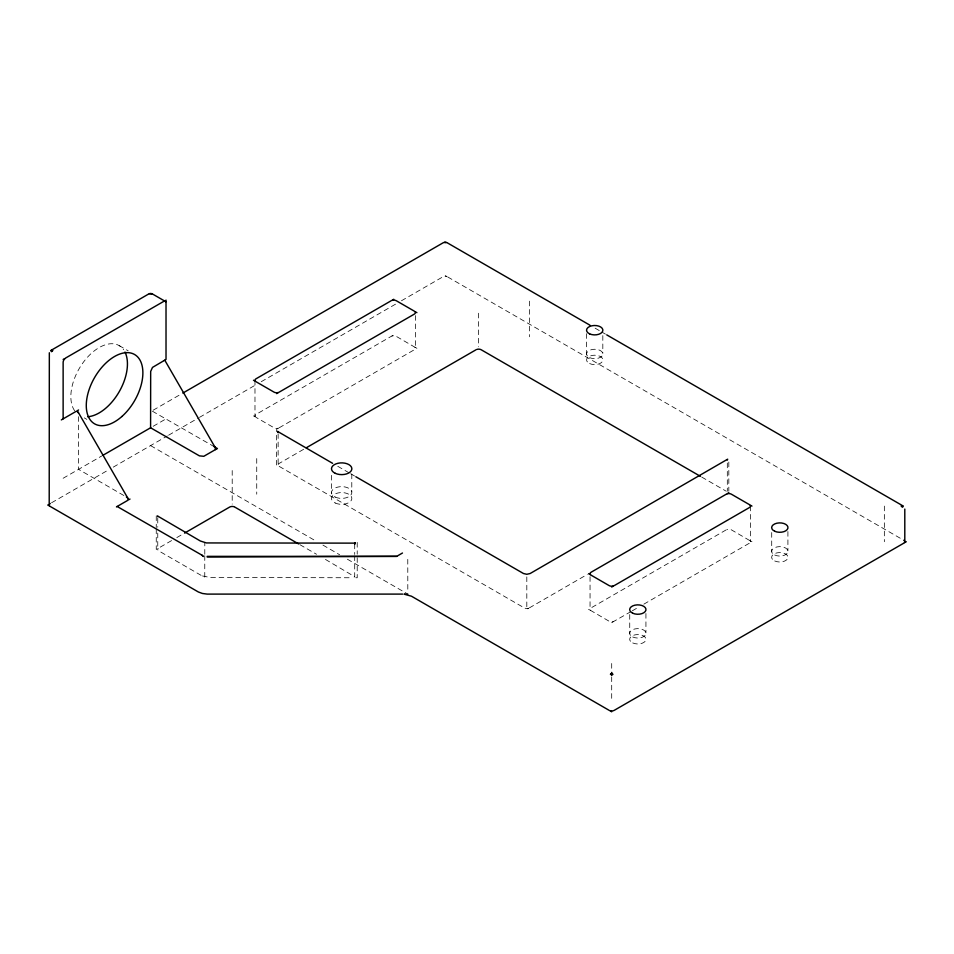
<?xml version="1.0" encoding="UTF-8"?>
<svg xmlns="http://www.w3.org/2000/svg" width="954" height="954" viewBox="0 0 954 954"><rect width="100%" height="100%" fill="white"/><g stroke="black" fill="none" stroke-linecap="round" stroke-linejoin="round"><path stroke-width="0.72" stroke-dasharray="4.77 3.58" d="M204.776 555.681L204.752 577.456L202.224 575.894L209.916 577.456L352.062 577.754M204.788 554.238L204.8 542.623M354.697 555.92L354.697 576.717L353.266 577.695L357.213 577.766L357.213 555.681M156.253 529.005L156.253 549.444L171.696 540.524M253.478 415.896L255.469 416.946A3.637 2.099 0 0 1 256.054 414.406L393.752 334.914M276.624 429.264L278.449 428.107A3.637 2.099 0 0 1 274.048 427.774L256.054 417.375M630.999 611.574L613.517 621.567A3.637 2.099 0 0 1 609.129 621.233L590.538 610.393A3.637 2.099 0 0 1 591.122 607.865L728.82 528.361M611.693 622.712L613.517 621.567M153.165 410.208L181.546 393.823M63.131 478.264L101.72 455.988M153.165 426.295L166.02 418.866M51.564 502.77L108.148 470.095M113.287 467.126L167.308 435.942M168.596 435.203L198.182 418.114M199.469 417.375L256.077 384.689M261.229 381.719L396.304 303.73M401.455 300.76L442.62 276.994A3.637 2.099 0 0 1 447.009 276.66L445.196 275.503M279.2 427.774L414.322 349.76A3.637 2.099 0 0 0 414.907 347.22L396.315 336.392A3.637 2.099 0 0 0 391.927 336.058M303.646 449.298L279.2 463.417A3.637 2.099 0 0 0 278.616 465.957L276.624 464.896L276.624 429.849M176.848 537.555L183.287 533.835M529.387 607.865L587.282 574.439M632.287 610.822L638.715 607.114M643.867 604.144L749.391 543.208A3.637 2.099 0 0 0 749.975 540.679L731.396 529.852A3.637 2.099 0 0 0 726.996 529.518M152.401 411.21L213.827 446.46M414.907 347.22L416.898 348.282M749.975 540.679L751.967 541.729M588.546 609.344L590.538 610.393M595.129 328.176L605.432 334.127M447.76 276.994L902.436 539.499M701.739 477.083L726.244 491.238M337.776 466.303L349.379 473.005M350.667 473.744L354.542 475.986M119.155 345.598L128.158 350.798M279.2 466.387L524.247 607.865A3.637 2.099 0 0 0 528.635 608.199L526.811 609.344L526.811 574.296M150.589 445.601L316.489 541.383M322.929 545.092L339.648 554.751M347.363 559.199L407.811 594.103M84.286 417.876L86.85 419.366M299.926 544.686L316.525 554.274M325.469 559.438L354.697 576.717M123.853 495.508L78.562 469.356L78.562 414.155M201.103 575.345L158.829 550.935A3.637 2.099 0 0 1 158.245 548.395M407.775 559.378L407.811 592.649M884.346 506.085L884.346 541.729M787.909 531.521L787.909 550.828M771.714 532.559L771.714 551.865M750.464 506.085L750.464 541.729M728.82 462.058L728.82 491.262M727.318 463.024L727.318 491.238M645.93 613.505L645.93 632.8M629.735 614.543L629.735 633.838M611.693 663.495L611.693 670.924M611.693 676.863L611.693 699.139M602.821 335.617L602.821 353.445M590.049 576.681L590.049 609.344M586.627 333.685L586.627 354.483M529.387 301.154L529.387 336.786M478.634 313.222L478.634 346.815M415.395 315.607L415.395 348.282M357.213 542.421L357.213 554.202M354.697 544.042L354.697 554.441M351.787 474.043L351.787 491.859M331.539 475.342L331.539 493.158M278.127 433.712L278.127 464.896M256.733 458.564L256.733 494.208M254.98 380.252L254.98 415.896M232.204 470.549L232.204 504.129M157.756 518.26L157.756 527.168M157.756 533.107L157.756 549.444M156.253 515.864L156.253 527.538M74.639 410.733A40.008 23.099 -60 0 1 85.001 360.123A40.008 23.099 -60 0 1 123.65 349.772M632.74 642.936A8.145 4.698 0 0 0 645.882 639.979A8.145 4.698 0 0 0 634.863 634.887A8.145 4.698 0 0 0 632.74 642.936M632.74 636.998A8.145 4.698 0 0 0 645.882 634.028A8.145 4.698 0 0 0 634.863 628.948A8.145 4.698 0 0 0 632.74 636.998M774.72 560.964A8.145 4.698 0 0 0 787.873 557.995A8.145 4.698 0 0 0 776.854 552.903A8.145 4.698 0 0 0 774.72 560.964M774.72 555.025A8.145 4.698 0 0 0 787.873 552.056A8.145 4.698 0 0 0 776.854 546.964A8.145 4.698 0 0 0 774.72 555.025M589.632 363.569A8.145 4.698 0 0 0 602.773 360.612A8.145 4.698 0 0 0 591.754 355.52A8.145 4.698 0 0 0 589.632 363.569M589.632 357.631A8.145 4.698 0 0 0 602.773 354.661A8.145 4.698 0 0 0 591.754 349.581A8.145 4.698 0 0 0 589.632 357.631M335.307 503.044A10.184 5.879 0 0 0 351.74 499.336A10.184 5.879 0 0 0 337.966 492.979A10.184 5.879 0 0 0 335.307 503.044M335.307 497.106A10.184 5.879 0 0 0 351.74 493.397A10.184 5.879 0 0 0 337.966 487.041A10.184 5.879 0 0 0 335.307 497.106"/><path stroke-width="1.43" d="M166.02 300.057L165.936 302.311A3.637 2.099 -60 0 0 163.444 301.547L65.707 357.977M49.334 352.753L49.203 505M727.318 460.055L727.663 459.184L530.138 573.521L526.811 574.284L523.484 573.521L355.83 476.726M354.638 544.484L355.222 543.136L206.398 542.933L200.352 541.001L157.41 515.911L157.756 516.77M103.008 455.249L150.589 427.774L199.422 455.869L203.81 456.298L215.437 449.596L215.306 447.712L164.768 360.183M201.759 555.264L202.737 555.622L117.151 506.479L116.448 506.944M78.562 409.958L76.666 411.198L78.216 412.247L127.848 498.203L127.979 500.087L130.006 499.061M393.752 299.27L391.927 300.415A3.637 2.099 0 0 1 396.315 300.748L414.322 311.147M276.624 393.62L278.449 392.464A3.637 2.099 0 0 1 274.048 392.13L256.054 381.743M396.685 556.361L207.173 557.005L207.173 556.361L396.685 556.361L402.481 553.01M728.82 492.717L726.996 493.874A3.637 2.099 0 0 1 731.396 494.208L749.391 504.606M611.693 587.068L613.517 585.923A3.637 2.099 0 0 1 609.129 585.589L591.122 575.19M51.027 350.368L148.764 293.939M61.318 419.915L75.998 411.436M163.444 360.946L152.497 367.409L150.672 371.44L150.589 427.774M164.052 360.6L166.02 359.467L166.02 303.026M182.834 393.084L443.371 242.662M391.176 300.748L256.054 378.774A3.637 2.099 0 0 0 255.469 381.302L253.478 380.252M279.2 392.13L414.322 314.116A3.637 2.099 0 0 0 414.907 311.588L416.898 312.638M117.151 506.479L127.442 500.54M306.222 447.82L476.058 349.76M184.575 533.095L229.64 507.075A3.637 2.099 0 0 1 234.028 506.741M726.244 494.208L591.122 572.221A3.637 2.099 0 0 0 590.538 574.761L588.546 573.7M614.269 585.589L749.391 507.576A3.637 2.099 0 0 0 749.975 505.036L751.967 506.085M903.724 543.208L614.269 710.325A3.637 2.099 0 0 1 609.88 710.658L611.693 711.815M906.3 541.729L904.309 542.778A3.637 2.099 0 0 0 903.724 540.238M63.131 359.467L65.039 358.466A3.637 2.099 -60 0 0 63.131 362.437L63.131 418.866M215.437 449.596L217.464 448.571L213.827 446.46M407.811 594.103L404.114 594.175L411.448 596.202L609.129 710.325M402.66 594.103L207.173 594.103L202.475 593.483L198.396 592.005L50.276 506.479M47.7 505L49.691 506.049A3.637 2.099 0 0 1 50.276 503.509M447.009 242.662L589.977 325.207M606.72 334.866L902.973 505.906M700.451 476.344L481.198 349.76A3.637 2.099 0 0 0 476.809 349.426M152.401 293.939L165.269 301.369M332.612 463.322L277.697 431.482L278.127 432.234M234.779 507.075L298.65 543.947M126.369 496.962L127.848 498.203M202.558 555.812L203.488 556.516M214.686 447.056L215.306 447.712M78.216 412.247L78.478 413.118M904.797 509.054L904.797 541.729M611.693 672.415L611.693 675.384M124.986 352.038A40.008 23.099 -60 0 1 119.155 391.808A40.008 23.099 -60 0 1 87.637 416.743M52.184 351.036L51.564 351.692A1.825 1.049 0 0 1 51.564 350.201L52.84 350.547L52.184 351.036M611.037 673.691L610.417 674.347A1.825 1.049 0 0 0 612.981 674.347L611.693 673.202L611.037 673.691M355.222 543.136L354.626 543.541L355.198 543.184M151.257 293.832L149.301 293.772A1.825 1.049 0 0 1 151.877 293.772L151.257 293.832M445.852 242.554L443.908 242.495A1.825 1.049 0 0 1 446.472 242.495L445.852 242.554M901.816 505.799L901.16 506.085L902.436 507.23A1.825 1.049 0 0 0 902.436 505.739L901.816 505.799M278.198 431.935L277.781 431.363L278.139 432.019M121.897 416.493A40.008 23.099 -60 0 0 134.586 354.506A40.008 23.099 -60 0 0 87.243 396.482A40.008 23.099 -60 0 0 121.897 416.493M632.74 613.231A8.145 4.698 0 0 0 645.882 610.274A8.145 4.698 0 0 0 634.863 605.182A8.145 4.698 0 0 0 632.74 613.231M774.72 531.259A8.145 4.698 0 0 0 787.873 528.301A8.145 4.698 0 0 0 776.854 523.209A8.145 4.698 0 0 0 774.72 531.259M589.632 333.876A8.145 4.698 0 0 0 602.773 330.907A8.145 4.698 0 0 0 591.754 325.815A8.145 4.698 0 0 0 589.632 333.876M335.307 473.339A10.184 5.879 0 0 0 351.74 469.642A10.184 5.879 0 0 0 337.966 463.274A10.184 5.879 0 0 0 335.307 473.339"/></g></svg>
